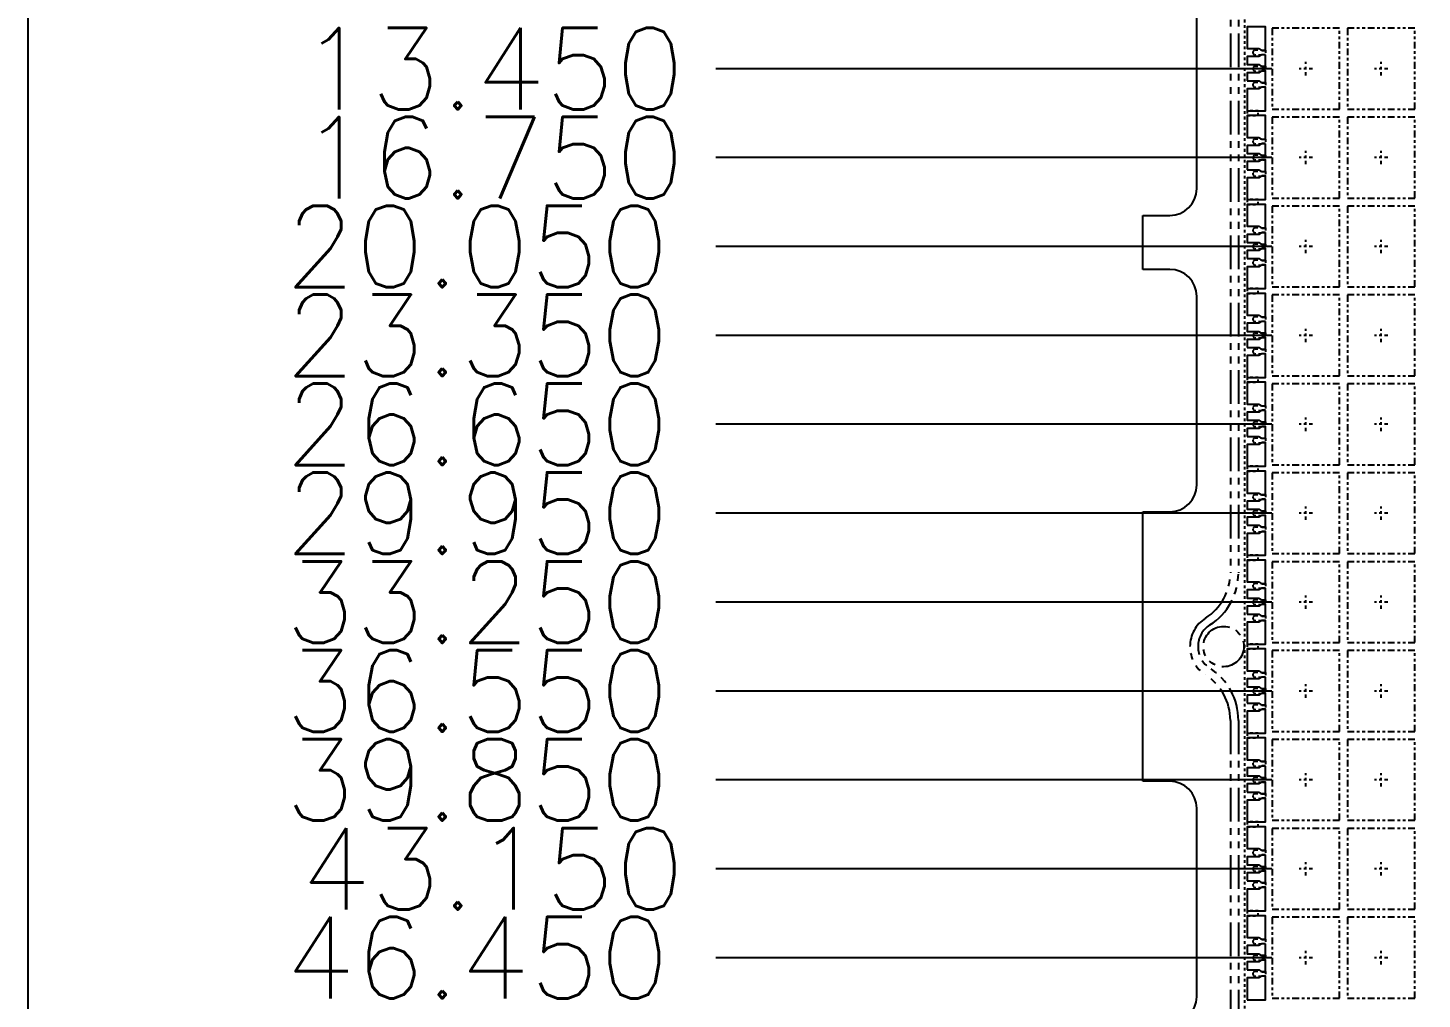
# Model space of a CAD drawing. Extents: x -336 to 28, y -457 to 7.
# Drawn here: x -336.4 to -284.7, y -313.3 to -277.3 of the extents above; entities that cross this region are included whole.
import ezdxf

# ---------------------------------------------------------------- set-up
doc = ezdxf.new("R2010")
doc.units = 0
doc.header["$MEASUREMENT"] = 0
for name, pattern in [('CENTERX2', [4, 2.5, -0.5, 0.5, -0.5]), ('HIDDEN', [0.375, 0.25, -0.125]), ('PHANTOM', [2.5, 1.25, -0.25, 0.25, -0.25, 0.25, -0.25])]:
    doc.linetypes.add(name, pattern=pattern)
for name, color, linetype in [('1', 7, 'CONTINUOUS'), ('1D', 4, 'CONTINUOUS'), ('TEMPLATE', 6, 'CONTINUOUS')]:
    doc.layers.add(name, color=color, linetype=linetype)
doc.styles.add('simplex', font='SIMPLEX.SHX')

msp = doc.modelspace()

# ---------------------------------------------------------------- linework, layer by layer
at = {"layer": '1'}
for p, q in [((-293.0362, -283.2262), (-293.0362, -276.2262)), ((-295.0362, -286.2262), (-295.0362, -284.2262)), ((-295.0362, -284.2262), (-294.0362, -284.2262)), ((-294.0362, -286.2262), (-295.0362, -286.2262)), ((-293.0362, -294.2262), (-293.0362, -287.2262)), ((-295.0362, -305.2262), (-295.0362, -295.2262)), ((-295.0362, -295.2262), (-294.0362, -295.2262)), ((-294.0362, -305.2262), (-295.0362, -305.2262)), ((-293.0362, -313.2262), (-293.0362, -306.2262))]:
    msp.add_line(p, q, dxfattribs=at)
for points in [[(-290.7278, -278.0262), (-290.6112, -278.0962), (-290.4762, -278.0962), (-290.4762, -277.2162), (-291.1562, -277.2162), (-291.1562, -278.0262)], [(-291.1562, -279.2262), (-290.7278, -279.2262), (-290.6112, -279.2962), (-290.4762, -279.2962), (-290.4762, -278.8562), (-290.6112, -278.8562), (-290.7278, -278.9262), (-291.1562, -278.9262)], [(-291.1562, -280.3362), (-290.4762, -280.3362), (-290.4762, -279.4562), (-290.6112, -279.4562), (-290.7278, -279.5262), (-291.1562, -279.5262)], [(-290.7278, -281.3262), (-290.6112, -281.3962), (-290.4762, -281.3962), (-290.4762, -280.5162), (-291.1562, -280.5162), (-291.1562, -281.3262)], [(-291.1562, -282.5262), (-290.7278, -282.5262), (-290.6112, -282.5962), (-290.4762, -282.5962), (-290.4762, -282.1562), (-290.6112, -282.1562), (-290.7278, -282.2262), (-291.1562, -282.2262)], [(-291.1562, -283.6362), (-290.4762, -283.6362), (-290.4762, -282.7562), (-290.6112, -282.7562), (-290.7278, -282.8262), (-291.1562, -282.8262)], [(-290.7278, -284.6262), (-290.6112, -284.6962), (-290.4762, -284.6962), (-290.4762, -283.8162), (-291.1562, -283.8162), (-291.1562, -284.6262)], [(-291.1562, -285.8262), (-290.7278, -285.8262), (-290.6112, -285.8962), (-290.4762, -285.8962), (-290.4762, -285.4562), (-290.6112, -285.4562), (-290.7278, -285.5262), (-291.1562, -285.5262)], [(-291.1562, -286.9362), (-290.4762, -286.9362), (-290.4762, -286.0562), (-290.6112, -286.0562), (-290.7278, -286.1262), (-291.1562, -286.1262)], [(-290.7278, -287.9262), (-290.6112, -287.9962), (-290.4762, -287.9962), (-290.4762, -287.1162), (-291.1562, -287.1162), (-291.1562, -287.9262)], [(-291.1562, -289.1262), (-290.7278, -289.1262), (-290.6112, -289.1962), (-290.4762, -289.1962), (-290.4762, -288.7562), (-290.6112, -288.7562), (-290.7278, -288.8262), (-291.1562, -288.8262)], [(-291.1562, -290.2362), (-290.4762, -290.2362), (-290.4762, -289.3562), (-290.6112, -289.3562), (-290.7278, -289.4262), (-291.1562, -289.4262)], [(-290.7278, -291.2262), (-290.6112, -291.2962), (-290.4762, -291.2962), (-290.4762, -290.4162), (-291.1562, -290.4162), (-291.1562, -291.2262)], [(-291.1562, -292.4262), (-290.7278, -292.4262), (-290.6112, -292.4962), (-290.4762, -292.4962), (-290.4762, -292.0562), (-290.6112, -292.0562), (-290.7278, -292.1262), (-291.1562, -292.1262)], [(-291.1562, -293.5362), (-290.4762, -293.5362), (-290.4762, -292.6562), (-290.6112, -292.6562), (-290.7278, -292.7262), (-291.1562, -292.7262)], [(-290.7278, -294.5262), (-290.6112, -294.5962), (-290.4762, -294.5962), (-290.4762, -293.7162), (-291.1562, -293.7162), (-291.1562, -294.5262)], [(-291.1562, -295.7262), (-290.7278, -295.7262), (-290.6112, -295.7962), (-290.4762, -295.7962), (-290.4762, -295.3562), (-290.6112, -295.3562), (-290.7278, -295.4262), (-291.1562, -295.4262)], [(-291.1562, -296.8362), (-290.4762, -296.8362), (-290.4762, -295.9562), (-290.6112, -295.9562), (-290.7278, -296.0262), (-291.1562, -296.0262)], [(-290.7278, -297.8262), (-290.6112, -297.8962), (-290.4762, -297.8962), (-290.4762, -297.0162), (-291.1562, -297.0162), (-291.1562, -297.8262)], [(-291.1562, -299.0262), (-290.7278, -299.0262), (-290.6112, -299.0962), (-290.4762, -299.0962), (-290.4762, -298.6562), (-290.6112, -298.6562), (-290.7278, -298.7262), (-291.1562, -298.7262)], [(-291.1562, -300.1362), (-290.4762, -300.1362), (-290.4762, -299.2562), (-290.6112, -299.2562), (-290.7278, -299.3262), (-291.1562, -299.3262)], [(-290.7278, -301.1262), (-290.6112, -301.1962), (-290.4762, -301.1962), (-290.4762, -300.3162), (-291.1562, -300.3162), (-291.1562, -301.1262)], [(-291.1562, -302.3262), (-290.7278, -302.3262), (-290.6112, -302.3962), (-290.4762, -302.3962), (-290.4762, -301.9562), (-290.6112, -301.9562), (-290.7278, -302.0262), (-291.1562, -302.0262)], [(-291.1562, -303.4362), (-290.4762, -303.4362), (-290.4762, -302.5562), (-290.6112, -302.5562), (-290.7278, -302.6262), (-291.1562, -302.6262)], [(-290.7278, -304.4262), (-290.6112, -304.4962), (-290.4762, -304.4962), (-290.4762, -303.6162), (-291.1562, -303.6162), (-291.1562, -304.4262)], [(-291.1562, -305.6262), (-290.7278, -305.6262), (-290.6112, -305.6962), (-290.4762, -305.6962), (-290.4762, -305.2562), (-290.6112, -305.2562), (-290.7278, -305.3262), (-291.1562, -305.3262)], [(-291.1562, -306.7362), (-290.4762, -306.7362), (-290.4762, -305.8562), (-290.6112, -305.8562), (-290.7278, -305.9262), (-291.1562, -305.9262)], [(-290.7278, -307.7262), (-290.6112, -307.7962), (-290.4762, -307.7962), (-290.4762, -306.9162), (-291.1562, -306.9162), (-291.1562, -307.7262)], [(-291.1562, -308.9262), (-290.7278, -308.9262), (-290.6112, -308.9962), (-290.4762, -308.9962), (-290.4762, -308.5562), (-290.6112, -308.5562), (-290.7278, -308.6262), (-291.1562, -308.6262)], [(-291.1562, -310.0362), (-290.4762, -310.0362), (-290.4762, -309.1562), (-290.6112, -309.1562), (-290.7278, -309.2262), (-291.1562, -309.2262)], [(-290.7278, -311.0262), (-290.6112, -311.0962), (-290.4762, -311.0962), (-290.4762, -310.2162), (-291.1562, -310.2162), (-291.1562, -311.0262)], [(-291.1562, -312.2262), (-290.7278, -312.2262), (-290.6112, -312.2962), (-290.4762, -312.2962), (-290.4762, -311.8562), (-290.6112, -311.8562), (-290.7278, -311.9262), (-291.1562, -311.9262)], [(-291.1562, -313.3362), (-290.4762, -313.3362), (-290.4762, -312.4562), (-290.6112, -312.4562), (-290.7278, -312.5262), (-291.1562, -312.5262)]]:
    msp.add_lwpolyline(points, close=True, dxfattribs=at)
for points in [[(-290.4762, -278.2562), (-290.6112, -278.2562), (-290.7278, -278.3262), (-291.1562, -278.3262), (-291.1562, -278.6262), (-290.7278, -278.6262), (-290.6112, -278.6962), (-290.4762, -278.6962), (-290.4762, -278.2597)], [(-290.4762, -281.5562), (-290.6112, -281.5562), (-290.7278, -281.6262), (-291.1562, -281.6262), (-291.1562, -281.9262), (-290.7278, -281.9262), (-290.6112, -281.9962), (-290.4762, -281.9962), (-290.4762, -281.5597)], [(-290.4762, -284.8562), (-290.6112, -284.8562), (-290.7278, -284.9262), (-291.1562, -284.9262), (-291.1562, -285.2262), (-290.7278, -285.2262), (-290.6112, -285.2962), (-290.4762, -285.2962), (-290.4762, -284.8597)], [(-290.4762, -288.1562), (-290.6112, -288.1562), (-290.7278, -288.2262), (-291.1562, -288.2262), (-291.1562, -288.5262), (-290.7278, -288.5262), (-290.6112, -288.5962), (-290.4762, -288.5962), (-290.4762, -288.1597)], [(-290.4762, -291.4562), (-290.6112, -291.4562), (-290.7278, -291.5262), (-291.1562, -291.5262), (-291.1562, -291.8262), (-290.7278, -291.8262), (-290.6112, -291.8962), (-290.4762, -291.8962), (-290.4762, -291.4597)], [(-290.4762, -294.7562), (-290.6112, -294.7562), (-290.7278, -294.8262), (-291.1562, -294.8262), (-291.1562, -295.1262), (-290.7278, -295.1262), (-290.6112, -295.1962), (-290.4762, -295.1962), (-290.4762, -294.7597)], [(-290.4762, -298.0562), (-290.6112, -298.0562), (-290.7278, -298.1262), (-291.1562, -298.1262), (-291.1562, -298.4262), (-290.7278, -298.4262), (-290.6112, -298.4962), (-290.4762, -298.4962), (-290.4762, -298.0597)], [(-290.4762, -301.3562), (-290.6112, -301.3562), (-290.7278, -301.4262), (-291.1562, -301.4262), (-291.1562, -301.7262), (-290.7278, -301.7262), (-290.6112, -301.7962), (-290.4762, -301.7962), (-290.4762, -301.3597)], [(-290.4762, -304.6562), (-290.6112, -304.6562), (-290.7278, -304.7262), (-291.1562, -304.7262), (-291.1562, -305.0262), (-290.7278, -305.0262), (-290.6112, -305.0962), (-290.4762, -305.0962), (-290.4762, -304.6597)], [(-290.4762, -307.9562), (-290.6112, -307.9562), (-290.7278, -308.0262), (-291.1562, -308.0262), (-291.1562, -308.3262), (-290.7278, -308.3262), (-290.6112, -308.3962), (-290.4762, -308.3962), (-290.4762, -307.9597)], [(-290.4762, -311.2562), (-290.6112, -311.2562), (-290.7278, -311.3262), (-291.1562, -311.3262), (-291.1562, -311.6262), (-290.7278, -311.6262), (-290.6112, -311.6962), (-290.4762, -311.6962), (-290.4762, -311.2597)]]:
    msp.add_lwpolyline(points, dxfattribs=at)
for centre, start, end in [((-294.0362, -283.2262), 270, 0), ((-294.0362, -287.2262), 0, 90), ((-294.0362, -294.2262), 270, 0), ((-294.0362, -306.2262), 0, 90), ((-294.0362, -313.2262), 270, 0)]:
    msp.add_arc(centre, 1, start, end, dxfattribs=at)
at = {"layer": '1D', "linetype": 'HIDDEN', "ltscale": 0.2}
msp.add_line((-291.2562, -269.5562), (-291.2562, -330.8962), dxfattribs=at)
at = {"layer": '1D', "linetype": 'ByBlock'}
for p, q in [((-290.2442, -278.7762), (-310.8911, -278.7762)), ((-290.2442, -282.0762), (-310.8911, -282.0762)), ((-290.2442, -285.3762), (-310.8911, -285.3762)), ((-290.2442, -288.6762), (-310.8911, -288.6762)), ((-290.2442, -291.9762), (-310.8911, -291.9762)), ((-290.2442, -295.2762), (-310.8911, -295.2762)), ((-290.2442, -298.5762), (-310.8911, -298.5762)), ((-290.2442, -301.8762), (-310.8911, -301.8762)), ((-290.2442, -305.1762), (-310.8911, -305.1762)), ((-290.2442, -308.4762), (-310.8911, -308.4762)), ((-290.2442, -311.7762), (-310.8911, -311.7762))]:
    msp.add_line(p, q, dxfattribs=at)
at = {"layer": '1D', "color": 2, "linetype": 'PHANTOM'}
for points in [[(-236.7862, -268.7262), (-290.7862, -268.7262, -0.0990195), (-291.5554, -268.5724, 0.9166595), (-292.7092, -270.7795, -0.2559241), (-291.7862, -272.4648), (-291.7862, -297.4876, -0.2559241), (-292.7092, -299.1729, 0.5477226), (-292.7092, -301.2795, -0.2559241), (-291.7862, -302.9648), (-291.7862, -327.9876, -0.2559241), (-292.7092, -329.6729, 0.9166595), (-291.5554, -331.8801, -0.0990195), (-290.7862, -331.7262), (-236.7862, -331.7262, -0.0990195), (-236.0169, -331.8801, 0.9166595), (-234.8631, -329.6729, -0.2559241), (-235.7862, -327.9876), (-235.7862, -302.9648, -0.2559241), (-234.8631, -301.2795, 0.5477226), (-234.8631, -299.1729, -0.2559241), (-235.7862, -297.4876), (-235.7862, -272.4648, -0.2559241), (-234.8631, -270.7795, 0.9166595), (-236.0169, -268.5724, -0.0990195)], [(-236.7862, -269.0262), (-290.7862, -269.0262, -0.0990195), (-291.6708, -268.8493, 0.9166595), (-292.5477, -270.5267, -0.2559241), (-291.4862, -272.4648), (-291.4862, -297.4876, -0.2559241), (-292.5477, -299.4257, 0.5477226), (-292.5477, -301.0267, -0.2559241), (-291.4862, -302.9648), (-291.4862, -327.9876, -0.2559241), (-292.5477, -329.9257, 0.9166595), (-291.6708, -331.6031, -0.0990195), (-290.7862, -331.4262), (-236.7862, -331.4262, -0.0990195), (-235.9015, -331.6031, 0.9166595), (-235.0246, -329.9257, -0.2559241), (-236.0862, -327.9876), (-236.0862, -302.9648, -0.2559241), (-235.0246, -301.0267, 0.5477226), (-235.0246, -299.4257, -0.2559241), (-236.0862, -297.4876), (-236.0862, -272.4648, -0.2559241), (-235.0246, -270.5267, 0.9166595), (-235.9015, -268.8493, -0.0990195)]]:
    msp.add_lwpolyline(points, format="xyb", close=True, dxfattribs=at)
at = {"layer": '1D', "color": 2, "linetype": 'PHANTOM', "ltscale": 0.2}
for points in [[(-287.7362, -277.2762), (-290.2362, -277.2762), (-290.2362, -280.2762), (-287.7362, -280.2762)], [(-284.9362, -277.2762), (-287.4362, -277.2762), (-287.4362, -280.2762), (-284.9362, -280.2762)], [(-287.7362, -280.5762), (-290.2362, -280.5762), (-290.2362, -283.5762), (-287.7362, -283.5762)], [(-284.9362, -280.5762), (-287.4362, -280.5762), (-287.4362, -283.5762), (-284.9362, -283.5762)], [(-287.7362, -283.8762), (-290.2362, -283.8762), (-290.2362, -286.8762), (-287.7362, -286.8762)], [(-284.9362, -283.8762), (-287.4362, -283.8762), (-287.4362, -286.8762), (-284.9362, -286.8762)], [(-287.7362, -287.1762), (-290.2362, -287.1762), (-290.2362, -290.1762), (-287.7362, -290.1762)], [(-284.9362, -287.1762), (-287.4362, -287.1762), (-287.4362, -290.1762), (-284.9362, -290.1762)], [(-287.7362, -290.4762), (-290.2362, -290.4762), (-290.2362, -293.4762), (-287.7362, -293.4762)], [(-284.9362, -290.4762), (-287.4362, -290.4762), (-287.4362, -293.4762), (-284.9362, -293.4762)], [(-287.7362, -293.7762), (-290.2362, -293.7762), (-290.2362, -296.7762), (-287.7362, -296.7762)], [(-284.9362, -293.7762), (-287.4362, -293.7762), (-287.4362, -296.7762), (-284.9362, -296.7762)], [(-287.7362, -297.0762), (-290.2362, -297.0762), (-290.2362, -300.0762), (-287.7362, -300.0762)], [(-284.9362, -297.0762), (-287.4362, -297.0762), (-287.4362, -300.0762), (-284.9362, -300.0762)], [(-287.7362, -300.3762), (-290.2362, -300.3762), (-290.2362, -303.3762), (-287.7362, -303.3762)], [(-284.9362, -300.3762), (-287.4362, -300.3762), (-287.4362, -303.3762), (-284.9362, -303.3762)], [(-287.7362, -303.6762), (-290.2362, -303.6762), (-290.2362, -306.6762), (-287.7362, -306.6762)], [(-284.9362, -303.6762), (-287.4362, -303.6762), (-287.4362, -306.6762), (-284.9362, -306.6762)], [(-287.7362, -306.9762), (-290.2362, -306.9762), (-290.2362, -309.9762), (-287.7362, -309.9762)], [(-284.9362, -306.9762), (-287.4362, -306.9762), (-287.4362, -309.9762), (-284.9362, -309.9762)], [(-287.7362, -310.2762), (-290.2362, -310.2762), (-290.2362, -313.2762), (-287.7362, -313.2762)], [(-284.9362, -310.2762), (-287.4362, -310.2762), (-287.4362, -313.2762), (-284.9362, -313.2762)]]:
    msp.add_lwpolyline(points, close=True, dxfattribs=at)
at = {"layer": '1D', "linetype": 'HIDDEN', "ltscale": 0.2}
for points in [[(-290.9362, -278.1512, -0.4142136), (-290.8612, -278.0762), (-290.6445, -278.0762), (-290.6112, -278.0862), (-290.4862, -278.0862), (-290.4862, -278.2662), (-290.6112, -278.2662), (-290.6445, -278.2762), (-290.8612, -278.2762, -0.4142136), (-290.9362, -278.2012)], [(-290.9362, -278.7512, -0.4142136), (-290.8612, -278.6762), (-290.6445, -278.6762), (-290.6112, -278.6862), (-290.4862, -278.6862), (-290.4862, -278.8662), (-290.6112, -278.8662), (-290.6445, -278.8762), (-290.8612, -278.8762, -0.4142136), (-290.9362, -278.8012)], [(-290.9362, -279.3512, -0.4142136), (-290.8612, -279.2762), (-290.6445, -279.2762), (-290.6112, -279.2862), (-290.4862, -279.2862), (-290.4862, -279.4662), (-290.6112, -279.4662), (-290.6445, -279.4762), (-290.8612, -279.4762, -0.4142136), (-290.9362, -279.4012)], [(-290.9362, -281.4512, -0.4142136), (-290.8612, -281.3762), (-290.6445, -281.3762), (-290.6112, -281.3862), (-290.4862, -281.3862), (-290.4862, -281.5662), (-290.6112, -281.5662), (-290.6445, -281.5762), (-290.8612, -281.5762, -0.4142136), (-290.9362, -281.5012)], [(-290.9362, -282.0512, -0.4142136), (-290.8612, -281.9762), (-290.6445, -281.9762), (-290.6112, -281.9862), (-290.4862, -281.9862), (-290.4862, -282.1662), (-290.6112, -282.1662), (-290.6445, -282.1762), (-290.8612, -282.1762, -0.4142136), (-290.9362, -282.1012)], [(-290.9362, -282.6512, -0.4142136), (-290.8612, -282.5762), (-290.6445, -282.5762), (-290.6112, -282.5862), (-290.4862, -282.5862), (-290.4862, -282.7662), (-290.6112, -282.7662), (-290.6445, -282.7762), (-290.8612, -282.7762, -0.4142136), (-290.9362, -282.7012)], [(-290.9362, -284.7512, -0.4142136), (-290.8612, -284.6762), (-290.6445, -284.6762), (-290.6112, -284.6862), (-290.4862, -284.6862), (-290.4862, -284.8662), (-290.6112, -284.8662), (-290.6445, -284.8762), (-290.8612, -284.8762, -0.4142136), (-290.9362, -284.8012)], [(-290.9362, -285.3512, -0.4142136), (-290.8612, -285.2762), (-290.6445, -285.2762), (-290.6112, -285.2862), (-290.4862, -285.2862), (-290.4862, -285.4662), (-290.6112, -285.4662), (-290.6445, -285.4762), (-290.8612, -285.4762, -0.4142136), (-290.9362, -285.4012)], [(-290.9362, -285.9512, -0.4142136), (-290.8612, -285.8762), (-290.6445, -285.8762), (-290.6112, -285.8862), (-290.4862, -285.8862), (-290.4862, -286.0662), (-290.6112, -286.0662), (-290.6445, -286.0762), (-290.8612, -286.0762, -0.4142136), (-290.9362, -286.0012)], [(-290.9362, -288.0512, -0.4142136), (-290.8612, -287.9762), (-290.6445, -287.9762), (-290.6112, -287.9862), (-290.4862, -287.9862), (-290.4862, -288.1662), (-290.6112, -288.1662), (-290.6445, -288.1762), (-290.8612, -288.1762, -0.4142136), (-290.9362, -288.1012)], [(-290.9362, -288.6512, -0.4142136), (-290.8612, -288.5762), (-290.6445, -288.5762), (-290.6112, -288.5862), (-290.4862, -288.5862), (-290.4862, -288.7662), (-290.6112, -288.7662), (-290.6445, -288.7762), (-290.8612, -288.7762, -0.4142136), (-290.9362, -288.7012)], [(-290.9362, -289.2512, -0.4142136), (-290.8612, -289.1762), (-290.6445, -289.1762), (-290.6112, -289.1862), (-290.4862, -289.1862), (-290.4862, -289.3662), (-290.6112, -289.3662), (-290.6445, -289.3762), (-290.8612, -289.3762, -0.4142136), (-290.9362, -289.3012)], [(-290.9362, -291.3512, -0.4142136), (-290.8612, -291.2762), (-290.6445, -291.2762), (-290.6112, -291.2862), (-290.4862, -291.2862), (-290.4862, -291.4662), (-290.6112, -291.4662), (-290.6445, -291.4762), (-290.8612, -291.4762, -0.4142136), (-290.9362, -291.4012)], [(-290.9362, -291.9512, -0.4142136), (-290.8612, -291.8762), (-290.6445, -291.8762), (-290.6112, -291.8862), (-290.4862, -291.8862), (-290.4862, -292.0662), (-290.6112, -292.0662), (-290.6445, -292.0762), (-290.8612, -292.0762, -0.4142136), (-290.9362, -292.0012)], [(-290.9362, -292.5512, -0.4142136), (-290.8612, -292.4762), (-290.6445, -292.4762), (-290.6112, -292.4862), (-290.4862, -292.4862), (-290.4862, -292.6662), (-290.6112, -292.6662), (-290.6445, -292.6762), (-290.8612, -292.6762, -0.4142136), (-290.9362, -292.6012)], [(-290.9362, -294.6512, -0.4142136), (-290.8612, -294.5762), (-290.6445, -294.5762), (-290.6112, -294.5862), (-290.4862, -294.5862), (-290.4862, -294.7662), (-290.6112, -294.7662), (-290.6445, -294.7762), (-290.8612, -294.7762, -0.4142136), (-290.9362, -294.7012)], [(-290.9362, -295.2512, -0.4142136), (-290.8612, -295.1762), (-290.6445, -295.1762), (-290.6112, -295.1862), (-290.4862, -295.1862), (-290.4862, -295.3662), (-290.6112, -295.3662), (-290.6445, -295.3762), (-290.8612, -295.3762, -0.4142136), (-290.9362, -295.3012)], [(-290.9362, -295.8512, -0.4142136), (-290.8612, -295.7762), (-290.6445, -295.7762), (-290.6112, -295.7862), (-290.4862, -295.7862), (-290.4862, -295.9662), (-290.6112, -295.9662), (-290.6445, -295.9762), (-290.8612, -295.9762, -0.4142136), (-290.9362, -295.9012)], [(-290.9362, -297.9512, -0.4142136), (-290.8612, -297.8762), (-290.6445, -297.8762), (-290.6112, -297.8862), (-290.4862, -297.8862), (-290.4862, -298.0662), (-290.6112, -298.0662), (-290.6445, -298.0762), (-290.8612, -298.0762, -0.4142136), (-290.9362, -298.0012)], [(-290.9362, -298.5512, -0.4142136), (-290.8612, -298.4762), (-290.6445, -298.4762), (-290.6112, -298.4862), (-290.4862, -298.4862), (-290.4862, -298.6662), (-290.6112, -298.6662), (-290.6445, -298.6762), (-290.8612, -298.6762, -0.4142136), (-290.9362, -298.6012)], [(-290.9362, -299.1512, -0.4142136), (-290.8612, -299.0762), (-290.6445, -299.0762), (-290.6112, -299.0862), (-290.4862, -299.0862), (-290.4862, -299.2662), (-290.6112, -299.2662), (-290.6445, -299.2762), (-290.8612, -299.2762, -0.4142136), (-290.9362, -299.2012)], [(-290.9362, -301.2512, -0.4142136), (-290.8612, -301.1762), (-290.6445, -301.1762), (-290.6112, -301.1862), (-290.4862, -301.1862), (-290.4862, -301.3662), (-290.6112, -301.3662), (-290.6445, -301.3762), (-290.8612, -301.3762, -0.4142136), (-290.9362, -301.3012)], [(-290.9362, -301.8512, -0.4142136), (-290.8612, -301.7762), (-290.6445, -301.7762), (-290.6112, -301.7862), (-290.4862, -301.7862), (-290.4862, -301.9662), (-290.6112, -301.9662), (-290.6445, -301.9762), (-290.8612, -301.9762, -0.4142136), (-290.9362, -301.9012)], [(-290.9362, -302.4512, -0.4142136), (-290.8612, -302.3762), (-290.6445, -302.3762), (-290.6112, -302.3862), (-290.4862, -302.3862), (-290.4862, -302.5662), (-290.6112, -302.5662), (-290.6445, -302.5762), (-290.8612, -302.5762, -0.4142136), (-290.9362, -302.5012)], [(-290.9362, -304.5512, -0.4142136), (-290.8612, -304.4762), (-290.6445, -304.4762), (-290.6112, -304.4862), (-290.4862, -304.4862), (-290.4862, -304.6662), (-290.6112, -304.6662), (-290.6445, -304.6762), (-290.8612, -304.6762, -0.4142136), (-290.9362, -304.6012)], [(-290.9362, -305.1512, -0.4142136), (-290.8612, -305.0762), (-290.6445, -305.0762), (-290.6112, -305.0862), (-290.4862, -305.0862), (-290.4862, -305.2662), (-290.6112, -305.2662), (-290.6445, -305.2762), (-290.8612, -305.2762, -0.4142136), (-290.9362, -305.2012)], [(-290.9362, -305.7512, -0.4142136), (-290.8612, -305.6762), (-290.6445, -305.6762), (-290.6112, -305.6862), (-290.4862, -305.6862), (-290.4862, -305.8662), (-290.6112, -305.8662), (-290.6445, -305.8762), (-290.8612, -305.8762, -0.4142136), (-290.9362, -305.8012)], [(-290.9362, -307.8512, -0.4142136), (-290.8612, -307.7762), (-290.6445, -307.7762), (-290.6112, -307.7862), (-290.4862, -307.7862), (-290.4862, -307.9662), (-290.6112, -307.9662), (-290.6445, -307.9762), (-290.8612, -307.9762, -0.4142136), (-290.9362, -307.9012)], [(-290.9362, -308.4512, -0.4142136), (-290.8612, -308.3762), (-290.6445, -308.3762), (-290.6112, -308.3862), (-290.4862, -308.3862), (-290.4862, -308.5662), (-290.6112, -308.5662), (-290.6445, -308.5762), (-290.8612, -308.5762, -0.4142136), (-290.9362, -308.5012)], [(-290.9362, -309.0512, -0.4142136), (-290.8612, -308.9762), (-290.6445, -308.9762), (-290.6112, -308.9862), (-290.4862, -308.9862), (-290.4862, -309.1662), (-290.6112, -309.1662), (-290.6445, -309.1762), (-290.8612, -309.1762, -0.4142136), (-290.9362, -309.1012)], [(-290.9362, -311.1512, -0.4142136), (-290.8612, -311.0762), (-290.6445, -311.0762), (-290.6112, -311.0862), (-290.4862, -311.0862), (-290.4862, -311.2662), (-290.6112, -311.2662), (-290.6445, -311.2762), (-290.8612, -311.2762, -0.4142136), (-290.9362, -311.2012)], [(-290.9362, -311.7512, -0.4142136), (-290.8612, -311.6762), (-290.6445, -311.6762), (-290.6112, -311.6862), (-290.4862, -311.6862), (-290.4862, -311.8662), (-290.6112, -311.8662), (-290.6445, -311.8762), (-290.8612, -311.8762, -0.4142136), (-290.9362, -311.8012)], [(-290.9362, -312.3512, -0.4142136), (-290.8612, -312.2762), (-290.6445, -312.2762), (-290.6112, -312.2862), (-290.4862, -312.2862), (-290.4862, -312.4662), (-290.6112, -312.4662), (-290.6445, -312.4762), (-290.8612, -312.4762, -0.4142136), (-290.9362, -312.4012)]]:
    msp.add_lwpolyline(points, format="xyb", close=True, dxfattribs=at)
at = {"layer": '1D', "linetype": 'CENTERX2', "ltscale": 0.05}
for points in [[(-288.7362, -278.7762), (-289.2362, -278.7762)], [(-288.9862, -279.0262), (-288.9862, -278.5262)], [(-285.9362, -278.7762), (-286.4362, -278.7762)], [(-286.1862, -279.0262), (-286.1862, -278.5262)], [(-288.7362, -282.0762), (-289.2362, -282.0762)], [(-288.9862, -282.3262), (-288.9862, -281.8262)], [(-285.9362, -282.0762), (-286.4362, -282.0762)], [(-286.1862, -282.3262), (-286.1862, -281.8262)], [(-288.9862, -285.6262), (-288.9862, -285.1262)], [(-286.1862, -285.6262), (-286.1862, -285.1262)], [(-288.7362, -285.3762), (-289.2362, -285.3762)], [(-285.9362, -285.3762), (-286.4362, -285.3762)], [(-288.7362, -288.6762), (-289.2362, -288.6762)], [(-288.9862, -288.9262), (-288.9862, -288.4262)], [(-285.9362, -288.6762), (-286.4362, -288.6762)], [(-286.1862, -288.9262), (-286.1862, -288.4262)], [(-288.9862, -292.2262), (-288.9862, -291.7262)], [(-286.1862, -292.2262), (-286.1862, -291.7262)], [(-288.7362, -291.9762), (-289.2362, -291.9762)], [(-285.9362, -291.9762), (-286.4362, -291.9762)], [(-288.9862, -295.5262), (-288.9862, -295.0262)], [(-286.1862, -295.5262), (-286.1862, -295.0262)], [(-288.7362, -295.2762), (-289.2362, -295.2762)], [(-285.9362, -295.2762), (-286.4362, -295.2762)], [(-288.7362, -298.5762), (-289.2362, -298.5762)], [(-288.9862, -298.8262), (-288.9862, -298.3262)], [(-285.9362, -298.5762), (-286.4362, -298.5762)], [(-286.1862, -298.8262), (-286.1862, -298.3262)], [(-288.9862, -302.1262), (-288.9862, -301.6262)], [(-286.1862, -302.1262), (-286.1862, -301.6262)], [(-288.7362, -301.8762), (-289.2362, -301.8762)], [(-285.9362, -301.8762), (-286.4362, -301.8762)], [(-288.7362, -305.1762), (-289.2362, -305.1762)], [(-288.9862, -305.4262), (-288.9862, -304.9262)], [(-285.9362, -305.1762), (-286.4362, -305.1762)], [(-286.1862, -305.4262), (-286.1862, -304.9262)], [(-288.7362, -308.4762), (-289.2362, -308.4762)], [(-288.9862, -308.7262), (-288.9862, -308.2262)], [(-285.9362, -308.4762), (-286.4362, -308.4762)], [(-286.1862, -308.7262), (-286.1862, -308.2262)], [(-288.9862, -312.0262), (-288.9862, -311.5262)], [(-286.1862, -312.0262), (-286.1862, -311.5262)], [(-288.7362, -311.7762), (-289.2362, -311.7762)], [(-285.9362, -311.7762), (-286.4362, -311.7762)]]:
    msp.add_lwpolyline(points, dxfattribs=at)
at = {"layer": '1D', "linetype": 'HIDDEN', "ltscale": 0.2}
for points in [[(-290.7562, -280.5162), (-290.7562, -280.3362), (-291.1562, -280.3362), (-291.1562, -280.5162)], [(-290.7562, -283.8162), (-290.7562, -283.6362), (-291.1562, -283.6362), (-291.1562, -283.8162)], [(-290.7562, -287.1162), (-290.7562, -286.9362), (-291.1562, -286.9362), (-291.1562, -287.1162)], [(-290.7562, -290.4162), (-290.7562, -290.2362), (-291.1562, -290.2362), (-291.1562, -290.4162)], [(-290.7562, -293.7162), (-290.7562, -293.5362), (-291.1562, -293.5362), (-291.1562, -293.7162)], [(-290.7562, -297.0162), (-290.7562, -296.8362), (-291.1562, -296.8362), (-291.1562, -297.0162)], [(-290.7562, -300.3162), (-290.7562, -300.1362), (-291.1562, -300.1362), (-291.1562, -300.3162)], [(-290.7562, -303.6162), (-290.7562, -303.4362), (-291.1562, -303.4362), (-291.1562, -303.6162)], [(-290.7562, -306.9162), (-290.7562, -306.7362), (-291.1562, -306.7362), (-291.1562, -306.9162)], [(-290.7562, -310.2162), (-290.7562, -310.0362), (-291.1562, -310.0362), (-291.1562, -310.2162)]]:
    msp.add_lwpolyline(points, close=True, dxfattribs=at)
at = {"layer": '1D', "color": 2, "linetype": 'PHANTOM'}
msp.add_circle((-292.0362, -300.2262), 0.75, dxfattribs=at)
at = {"layer": 'TEMPLATE', "color": 6}
msp.add_lwpolyline([(-336.4313, 6.6412), (-336.4313, -456.8566), (-7.2631, -456.8566), (-7.2631, 6.6412)], close=True, dxfattribs=at)

# ---------------------------------------------------------------- texts
at = {"layer": '1D', "color": 4, "linetype": 'ByBlock', "style": 'simplex'}
for s, p in [('13.450', (-326.3039, -280.2887)), ('16.750', (-326.3039, -283.5887)), ('20.050', (-326.8801, -286.8887)), ('23.350', (-326.8801, -290.1887)), ('26.650', (-326.8801, -293.4887)), ('29.950', (-326.8801, -296.7887)), ('33.250', (-326.8801, -300.0887)), ('36.550', (-326.8801, -303.3887)), ('39.850', (-326.8801, -306.6887)), ('43.150', (-326.3039, -309.9887)), ('46.450', (-326.8801, -313.2887))]:
    msp.add_text(s, height=3.025, dxfattribs=at).set_placement(p)

doc.saveas('drawing.dxf')
